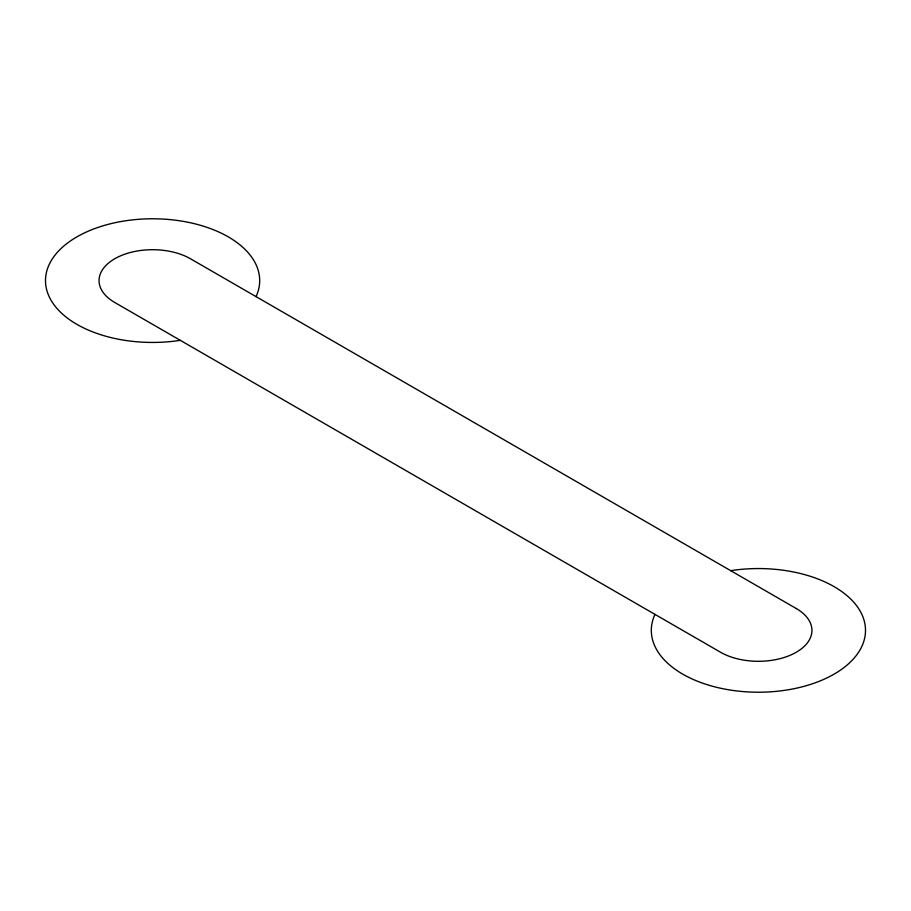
<?xml version="1.0" encoding="UTF-8"?>
<svg xmlns="http://www.w3.org/2000/svg" width="911" height="911" viewBox="0 0 911 911"><rect width="100%" height="100%" fill="white"/><g stroke="black" fill="none" stroke-linecap="round" stroke-linejoin="round"><path stroke-width="1.37" d="M180.31 340.338A107.099 61.834 0 0 1 45.903 286.008A107.099 61.834 0 0 1 161.919 219.016A107.099 61.834 0 0 1 256.037 296.622M730.69 570.662A107.099 61.834 0 0 1 865.097 624.992A107.099 61.834 0 0 1 749.081 691.984A107.099 61.834 0 0 1 654.963 614.378M796.271 608.525L190.456 258.758A53.544 30.917 0 0 0 114.729 258.758A53.544 30.917 0 0 0 114.729 302.475L720.544 652.242A53.544 30.917 0 0 0 796.271 652.242A53.544 30.917 0 0 0 796.271 608.525"/></g></svg>
